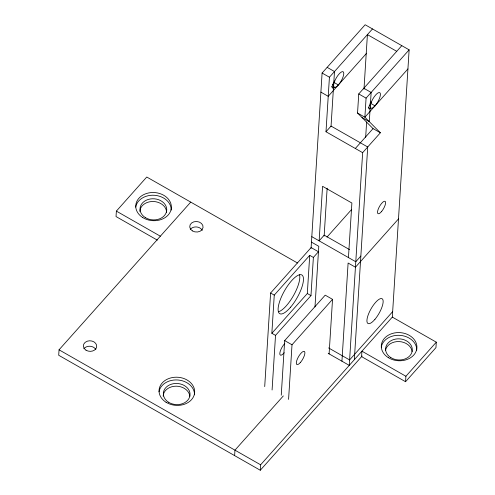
<?xml version="1.0" encoding="UTF-8"?>
<svg xmlns="http://www.w3.org/2000/svg" width="495" height="495" viewBox="0 0 495 495"><rect width="100%" height="100%" fill="white"/><g stroke="black" fill="none" stroke-linecap="round" stroke-linejoin="round"><path stroke-width="0.74" d="M190.742 202.108L59.047 349.817L58.701 355.268L260.277 470.25L362.136 356.01M297.501 263.006L146.761 177.024L116.375 211.111L116.028 216.562L157.342 240.131M234.624 455.617L234.964 450.159L283.326 395.926M264.707 386.595L270.592 293.021L311.114 247.574L318.446 251.751L313.378 257.431L310.978 295.614L275.523 335.381L272.083 389.992M260.277 470.25L260.618 464.799L392.318 317.091L409.13 49.834L365.149 24.75L322.096 73.037L311.077 248.249M275.523 335.381L271.854 333.29L274.261 295.113L309.715 255.346L313.378 257.431M281.247 395.22L284.687 340.603L325.209 295.156L332.535 299.339L329.101 353.95M288.579 399.397L292.013 344.786L332.535 299.339M271.854 333.29L307.315 293.523L309.715 255.346M314.975 306.974L318.786 246.3L311.46 242.117M328.21 353.374L349.26 365.378L362.643 152.664L325.995 131.763L329.429 77.22L372.481 28.933M324.145 236.035L327.152 188.18M331.037 126.435L333.463 87.844L333.005 87.584M341.934 361.195L348.109 263.024L355.441 267.201L398.494 218.914M348.449 257.567L351.883 203.024L322.567 186.306L319.133 240.842L324.2 235.162L349.519 249.61M362.643 152.664L380.37 132.784L373.044 128.601L357.545 113.033L358.745 93.945L401.804 45.658M363.986 89.156L367.414 34.613L396.736 51.338M409.13 49.834L366.077 98.128L364.877 117.216L380.37 132.784M365.65 137.474L366.622 122.079M354.327 359.698L367.711 146.984L331.062 126.083L325.995 131.763M405.906 376.262L361.925 351.178L361.585 356.629L405.56 381.719L405.906 376.262L436.299 342.175L392.318 317.091M436.299 342.175L435.953 347.632L405.56 381.719M366.653 53.212L328.228 96.308L320.896 92.126M407.93 68.929L364.877 117.216L357.545 113.033M355.317 148.488L373.044 128.601M326.991 237.099L351.592 209.509M360.849 256.07L355.781 261.75L311.8 236.666M392.659 311.633L349.606 359.927L328.556 347.917M327.164 67.357L334.49 71.54L333.803 82.504L333.345 82.238M363.813 88.265L371.145 92.441L370.452 103.406L369.994 103.146M322.096 73.037L329.429 77.22M358.745 93.945L366.077 98.128M334.175 81.044L334.632 81.304A4.907 1.584 -60.3 0 0 332.114 86.879L331.656 86.619M370.823 101.951L371.281 102.211A4.907 1.584 -60.3 0 0 368.763 107.786L368.305 107.52M333.772 82.331L338.357 84.948M370.427 103.238L375.006 105.85M332.72 84.651L333.636 85.171M369.369 105.559L370.285 106.079M333.339 86.699L334.261 87.225A4.907 1.584 -60.3 0 1 332.114 86.879M369.994 107.607L370.91 108.133A4.907 1.584 -60.3 0 1 368.763 107.786M369.66 108.492L370.118 108.751L369.301 121.665L361.975 117.482M307.315 293.523L310.978 295.614M270.592 293.021L274.261 295.113M116.375 211.111L160.349 236.195M284.687 340.603L292.013 344.786M59.047 349.817L260.618 464.799M385.512 350.472A13.377 10.568 3.6 0 1 399.106 341.569A13.377 10.568 3.6 0 1 412.094 351.629M381.268 347.193A17.832 14.089 3.6 0 1 400.3 335.375A17.832 14.089 3.6 0 1 416.753 350.188M139.856 211.476A13.377 10.568 3.6 0 1 153.555 201.502A13.377 10.568 3.6 0 1 166.574 212.652M135.71 207.127A17.832 14.089 3.6 0 1 154.749 195.308A17.832 14.089 3.6 0 1 171.202 210.121M299.531 274.818A22.294 7.202 -60.3 0 1 293.387 295.775A22.294 7.202 -60.3 0 1 278.475 311.763M284.204 352.743A7.58 2.45 -60.3 0 1 279.805 353.393A7.58 2.45 -60.3 0 1 284.786 343.511M190.247 229.482A6.689 5.284 3.6 0 1 196.49 226.951A6.689 5.284 3.6 0 1 202.251 230.367M83.878 348.777A6.689 5.284 3.6 0 1 90.115 346.253A6.689 5.284 3.6 0 1 95.882 349.668M163.158 396.173A13.377 10.568 3.6 0 1 176.177 386.18A13.377 10.568 3.6 0 1 189.845 396.26M159.013 391.823A17.832 14.089 3.6 0 1 178.052 380.005A17.832 14.089 3.6 0 1 194.504 394.818M388.309 357.637A17.832 14.089 3.6 0 0 416.784 348.888A17.832 14.089 3.6 0 0 392.238 333.506A17.832 14.089 3.6 0 0 388.309 357.637M390.84 357.625A13.377 10.568 3.6 0 0 412.199 351.06A13.377 10.568 3.6 0 0 393.785 339.527A13.377 10.568 3.6 0 0 390.84 357.625M142.758 217.571A17.832 14.089 3.6 0 0 171.233 208.822A17.832 14.089 3.6 0 0 146.681 193.44A17.832 14.089 3.6 0 0 142.758 217.571M145.289 217.559A13.377 10.568 3.6 0 0 166.642 210.994A13.377 10.568 3.6 0 0 148.228 199.46A13.377 10.568 3.6 0 0 145.289 217.559M290.633 307.141A22.294 7.202 -60.3 0 0 301.857 274.966A22.294 7.202 -60.3 0 0 279.873 300.836A22.294 7.202 -60.3 0 0 290.633 307.141M300.545 362.328A7.58 2.45 -60.3 0 0 304.363 351.388A7.58 2.45 -60.3 0 0 296.889 360.187A7.58 2.45 -60.3 0 0 300.545 362.328M338.636 84.626A8.916 2.877 -60.3 0 0 343.128 71.75A8.916 2.877 -60.3 0 0 334.335 82.102A8.916 2.877 -60.3 0 0 338.636 84.626M381.509 211.6A7.134 2.302 -60.3 0 0 385.098 201.304A7.134 2.302 -60.3 0 0 378.069 209.583A7.134 2.302 -60.3 0 0 381.509 211.6M375.284 105.528A8.916 2.877 -60.3 0 0 379.776 92.658A8.916 2.877 -60.3 0 0 370.984 103.01A8.916 2.877 -60.3 0 0 375.284 105.528M374.938 319.331A14.268 4.61 -60.3 0 0 382.121 298.739A14.268 4.61 -60.3 0 0 368.051 315.296A14.268 4.61 -60.3 0 0 374.938 319.331M192.357 230.874A6.689 5.284 3.6 0 0 203.03 227.595A6.689 5.284 3.6 0 0 193.83 221.828A6.689 5.284 3.6 0 0 192.357 230.874M85.982 350.175A6.689 5.284 3.6 0 0 96.661 346.896A6.689 5.284 3.6 0 0 87.454 341.129A6.689 5.284 3.6 0 0 85.982 350.175M166.06 402.268A17.832 14.089 3.6 0 0 194.535 393.519A17.832 14.089 3.6 0 0 169.983 378.137A17.832 14.089 3.6 0 0 166.06 402.268M168.591 402.256A13.377 10.568 3.6 0 0 189.944 395.691A13.377 10.568 3.6 0 0 171.536 384.157A13.377 10.568 3.6 0 0 168.591 402.256"/></g></svg>
